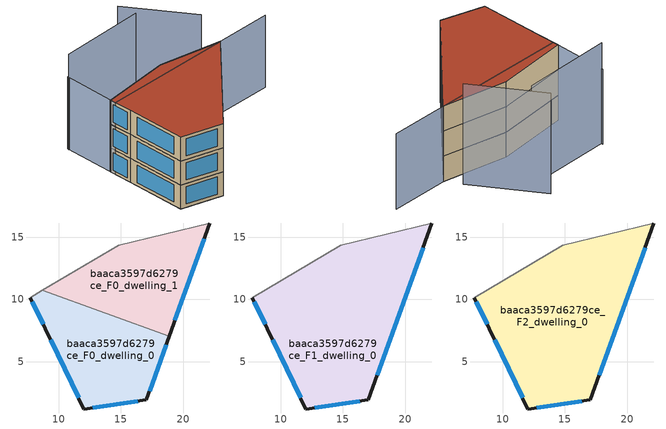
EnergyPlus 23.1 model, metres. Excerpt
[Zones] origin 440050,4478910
baaca3597d6279ce_F0_dwelling_0
 floor ground (EU_floor_Construction): 17.04,1.92 18.89,7.05 8.67,10.73 7.69,10.15 8.93,7.64 12.03,1.19 z0
 wall outside (EU_wall_Construction): 18.89,7.05 17.04,1.92 12.03,1.19 8.93,7.64 7.69,10.15 z0:3
 wall adiabatic (EU_wall_Construction): 7.69,10.15 8.67,10.73 z0:3
 wall to baaca3597d6279ce_F0_dwelling_1 (EU_wall_Construction): 8.67,10.73 18.89,7.05 z0:3
 window (EU_Window_Construction): 16.34,1.82 12.72,1.29 / 11.6,2.09 9.36,6.75 / 8.76,7.99 7.86,9.8 / 18.63,6.34 17.29,2.63 z0.42:2.58
baaca3597d6279ce_F0_dwelling_1
 floor ground (EU_floor_Construction): 18.89,7.05 22.15,16.14 14.83,14.37 8.67,10.73 z0
 wall outside (EU_wall_Construction): 22.15,16.14 18.89,7.05 z0:3
 wall adiabatic (EU_wall_Construction): 8.67,10.73 14.83,14.37 22.15,16.14 z0:3
 window (EU_Window_Construction): 21.7,14.88 19.34,8.32 z0.42:2.58
baaca3597d6279ce_F1_dwelling_0
 floor to baaca3597d6279ce_F0_dwelling_0 (EU_floor_Construction): 17.04,1.92 18.89,7.05 8.67,10.73 7.69,10.15 8.93,7.64 12.03,1.19 z3
 floor to baaca3597d6279ce_F0_dwelling_1 (EU_floor_Construction): 18.89,7.05 22.15,16.14 14.83,14.37 8.67,10.73 z3
 wall outside (EU_wall_Construction): 22.15,16.14 17.04,1.92 12.03,1.19 8.93,7.64 7.69,10.15 z3:6
 wall adiabatic (EU_wall_Construction): 7.69,10.15 14.83,14.37 22.15,16.14 z3:6
 window (EU_Window_Construction): 16.34,1.82 12.72,1.29 / 11.6,2.09 9.36,6.75 / 8.76,7.99 7.86,9.8 / 21.44,14.17 17.75,3.89 z3.42:5.58
baaca3597d6279ce_F2_dwelling_0
 floor to baaca3597d6279ce_F1_dwelling_0 (EU_floor_Construction): 17.04,1.92 22.15,16.14 14.83,14.37 7.69,10.15 8.93,7.64 12.03,1.19 z6
 wall outside (EU_wall_Construction): 22.15,16.14 17.04,1.92 12.03,1.19 8.93,7.64 7.69,10.15 z6:9
 wall adiabatic (EU_wall_Construction): 7.69,10.15 14.83,14.37 22.15,16.14 z6:9
 window (EU_Window_Construction): 16.34,1.82 12.72,1.29 / 11.6,2.09 9.36,6.75 / 8.76,7.99 7.86,9.8 / 21.44,14.17 17.75,3.89 z6.42:8.58
 roof outside (EU_roof_Construction): 22.15,16.14 17.04,1.92 12.03,1.19 8.93,7.64 7.69,10.15 14.83,14.37 z9
shading: 28.24,18.97 7.98,9.54 / 7.98,9.54 5.1,15.72 z0:9; 14.29,19.99 5.1,15.46 / 20.5,17.28 13,21.92 z0:12
[Building]
EU S2 Campaign: North Axis=0; Terrain=City; Solar Distribution=FullExterior
[Site:Location]
Madrid: Latitude=40.5; Longitude=-3.5; Time Zone=1; Elevation=609
[SizingPeriod:WeatherFileDays]
AnnualSizingPeriod: Begin Month=1; Begin Day of Month=1; End Month=12; End Day of Month=31; Day of Week for Start Day=Monday; Use Weather File Daylight Saving Period=No; Use Weather File Rain and Snow Indicators=No
[MATERIAL]
EU_InternalMass_Material: Roughness=MediumRough; Thickness=0.1; Conductivity=1; Density=1800; Specific Heat=900; Thermal Absorptance=0.9; Solar Absorptance=0.7; Visible Absorptance=0.7
[MATERIAL:NOMASS] Roughness=MediumRough; Thermal Absorptance=0.9; Solar Absorptance=0.7; Visible Absorptance=0.7
Name | Thermal Resistance
EU_wall_NoMass | 1.60022
EU_roof_NoMass | 1.57597
EU_floor_NoMass | 0.470652
[WINDOWMATERIAL:SIMPLEGLAZINGSYSTEM]
EU_Window_SimpleGlazing: UFactor=3.28802; Solar Heat Gain Coefficient=0.85; Visible Transmittance=0.85
[CONSTRUCTION]
EU_wall_Construction: EU_wall_NoMass
EU_roof_Construction: EU_roof_NoMass
EU_floor_Construction: EU_floor_NoMass
EU_InternalMass_Construction: EU_InternalMass_Material
EU_Window_Construction: EU_Window_SimpleGlazing
[ZONE] Type=1; Multiplier=1; Ceiling Height=autocalculate; Floor Area=autocalculate; Part of Total Floor Area=Yes
Name | Volume
baaca3597d6279ce_F0_dwelling_0 | 180.836
baaca3597d6279ce_F1_dwelling_0 | 361.663
baaca3597d6279ce_F2_dwelling_0 | 361.666
baaca3597d6279ce_F0_dwelling_1 | 180.833
[INTERNALMASS] Construction=EU_InternalMass_Construction
Name | Zone or ZoneList | Surface Area
baaca3597d6279ce_F0_dwelling_0_EU_InternalMass | baaca3597d6279ce_F0_dwelling_0 | 60.2789
baaca3597d6279ce_F0_dwelling_1_EU_InternalMass | baaca3597d6279ce_F0_dwelling_1 | 60.2776
baaca3597d6279ce_F1_dwelling_0_EU_InternalMass | baaca3597d6279ce_F1_dwelling_0 | 120.555
baaca3597d6279ce_F2_dwelling_0_EU_InternalMass | baaca3597d6279ce_F2_dwelling_0 | 120.555
[OTHEREQUIPMENT] Fuel Type=Electricity; Design Level Calculation Method=Watts/Area; Power per Zone Floor Area=1; Fraction Latent=0; Fraction Radiant=0; Fraction Lost=0; Carbon Dioxide Generation Rate=0; EndUse Subcategory=EU_Step8_InternalGains
Name | Zone or ZoneList or Space or SpaceList | Schedule
EU_Step8_InternalGain_baaca3597d6279ce_F0_dwelling_0_f000 | baaca3597d6279ce_F0_dwelling_0 | EU_Step8_GainSchedule_baaca3597d6279ce_F0_dwelling_0_f000
EU_Step8_InternalGain_baaca3597d6279ce_F0_dwelling_1_f000 | baaca3597d6279ce_F0_dwelling_1 | EU_Step8_GainSchedule_baaca3597d6279ce_F0_dwelling_1_f000
EU_Step8_InternalGain_baaca3597d6279ce_F1_dwelling_0_f000 | baaca3597d6279ce_F1_dwelling_0 | EU_Step8_GainSchedule_baaca3597d6279ce_F1_dwelling_0_f000
EU_Step8_InternalGain_baaca3597d6279ce_F2_dwelling_0_f000 | baaca3597d6279ce_F2_dwelling_0 | EU_Step8_GainSchedule_baaca3597d6279ce_F2_dwelling_0_f000
[ZONEVENTILATION:DESIGNFLOWRATE] Schedule=EU_AlwaysOn; Design Flow Rate Calculation Method=AirChanges/Hour; Air Changes per Hour=0.480704; Ventilation Type=Natural; Fan Pressure Rise=0; Fan Total Efficiency=1; Constant Term Coefficient=1; Temperature Term Coefficient=0; Velocity Term Coefficient=0; Velocity Squared Term Coefficient=0; Minimum Indoor Temperature=-100; Maximum Indoor Temperature=100; Delta Temperature=-100; Minimum Outdoor Temperature=-100; Maximum Outdoor Temperature=100; Maximum Wind Speed=40
Name | Zone or ZoneList or Space or SpaceList
EU_ConstantAir_baaca3597d6279ce_F0_dwelling_0 | baaca3597d6279ce_F0_dwelling_0
EU_ConstantAir_baaca3597d6279ce_F0_dwelling_1 | baaca3597d6279ce_F0_dwelling_1
EU_ConstantAir_baaca3597d6279ce_F1_dwelling_0 | baaca3597d6279ce_F1_dwelling_0
EU_ConstantAir_baaca3597d6279ce_F2_dwelling_0 | baaca3597d6279ce_F2_dwelling_0
[HVACTEMPLATE:THERMOSTAT] Constant Heating Setpoint=20; Constant Cooling Setpoint=50
EU_HeatOnly_baaca3597d6279ce_F0_dwelling_0; EU_HeatOnly_baaca3597d6279ce_F0_dwelling_1; EU_HeatOnly_baaca3597d6279ce_F1_dwelling_0; EU_HeatOnly_baaca3597d6279ce_F2_dwelling_0
[HVACTEMPLATE:ZONE:IDEALLOADSAIRSYSTEM] System Availability Schedule=EU_AlwaysOn; Maximum Heating Supply Air Temperature=50; Minimum Cooling Supply Air Temperature=13; Maximum Heating Supply Air Humidity Ratio=0.0156; Minimum Cooling Supply Air Humidity Ratio=0.0077; Heating Limit=NoLimit; Cooling Limit=NoLimit; Heating Availability Schedule=EU_AlwaysOn; Cooling Availability Schedule=EU_CoolingOff; Dehumidification Control Type=ConstantSensibleHeatRatio; Cooling Sensible Heat Ratio=0.7; Dehumidification Setpoint=60; Humidification Control Type=None; Humidification Setpoint=30; Outdoor Air Method=None; Outdoor Air Flow Rate per Person=0.00944; Outdoor Air Flow Rate per Zone Floor Area=0; Outdoor Air Flow Rate per Zone=0; Demand Controlled Ventilation Type=None; Outdoor Air Economizer Type=NoEconomizer; Heat Recovery Type=None; Sensible Heat Recovery Effectiveness=0.7; Latent Heat Recovery Effectiveness=0.65
Name | Template Thermostat
baaca3597d6279ce_F0_dwelling_0 | EU_HeatOnly_baaca3597d6279ce_F0_dwelling_0
baaca3597d6279ce_F0_dwelling_1 | EU_HeatOnly_baaca3597d6279ce_F0_dwelling_1
baaca3597d6279ce_F1_dwelling_0 | EU_HeatOnly_baaca3597d6279ce_F1_dwelling_0
baaca3597d6279ce_F2_dwelling_0 | EU_HeatOnly_baaca3597d6279ce_F2_dwelling_0
[SIZING:ZONE] Zone Cooling Design Supply Air Temperature Input Method=SupplyAirTemperature; Zone Cooling Design Supply Air Temperature=13; Zone Heating Design Supply Air Temperature Input Method=SupplyAirTemperature; Zone Heating Design Supply Air Temperature=50; Zone Cooling Design Supply Air Humidity Ratio=0.008; Zone Heating Design Supply Air Humidity Ratio=0.008; Cooling Design Air Flow Method=DesignDay; Cooling Design Air Flow Rate=0; Cooling Minimum Air Flow per Zone Floor Area=0.000762; Cooling Minimum Air Flow=0; Cooling Minimum Air Flow Fraction=0.2; Heating Design Air Flow Method=DesignDay; Heating Design Air Flow Rate=0; Heating Maximum Air Flow per Zone Floor Area=0.002032; Heating Maximum Air Flow=0.141576; Heating Maximum Air Flow Fraction=0.3; Account for Dedicated Outdoor Air System=No; Dedicated Outdoor Air System Control Strategy=NeutralSupplyAir; Dedicated Outdoor Air Low Setpoint Temperature for Design=autosize; Dedicated Outdoor Air High Setpoint Temperature for Design=autosize; Zone Load Sizing Method=Sensible Load Only No Latent Load; Zone Latent Cooling Design Supply Air Humidity Ratio Input Method=HumidityRatioDifference; Zone Cooling Design Supply Air Humidity Ratio Difference=0.005; Zone Latent Heating Design Supply Air Humidity Ratio Input Method=HumidityRatioDifference; Zone Humidification Design Supply Air Humidity Ratio Difference=0.005
baaca3597d6279ce_F0_dwelling_0; baaca3597d6279ce_F0_dwelling_1; baaca3597d6279ce_F1_dwelling_0; baaca3597d6279ce_F2_dwelling_0
[SCHEDULE:CONSTANT]
Name | Hourly Value
EU_AlwaysOn | 1
EU_CoolingOff | 0
[SCHEDULE:FILE] Column Number=1; Rows to Skip at Top=0; Number of Hours of Data=8760; Column Separator=Comma; Interpolate to Timestep=No; Minutes per Item=60; Adjust Schedule for Daylight Savings=Yes
Name | File
EU_Step8_GainSchedule_baaca3597d6279ce_F0_dwelling_0_f000 | ../../schedules/baaca3597d6279ce/baaca3597d6279ce_F0_dwelling_0_f000_gain.csv
EU_Step8_GainSchedule_baaca3597d6279ce_F0_dwelling_1_f000 | ../../schedules/baaca3597d6279ce/baaca3597d6279ce_F0_dwelling_1_f000_gain.csv
EU_Step8_GainSchedule_baaca3597d6279ce_F1_dwelling_0_f000 | ../../schedules/baaca3597d6279ce/baaca3597d6279ce_F1_dwelling_0_f000_gain.csv
EU_Step8_GainSchedule_baaca3597d6279ce_F2_dwelling_0_f000 | ../../schedules/baaca3597d6279ce/baaca3597d6279ce_F2_dwelling_0_f000_gain.csv
